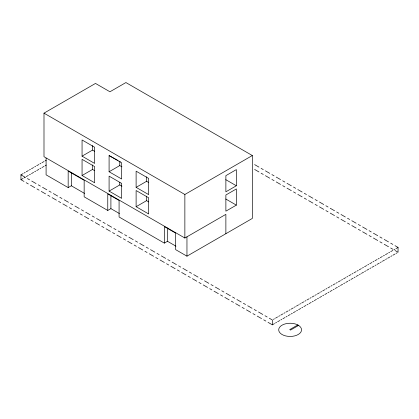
<?xml version="1.0" encoding="UTF-8"?>
<svg xmlns="http://www.w3.org/2000/svg" width="419" height="419" viewBox="0 0 419 419"><rect width="100%" height="100%" fill="white"/><g stroke="black" fill="none" stroke-linecap="round" stroke-linejoin="round"><path stroke-width="0.63" d="M225.878 233.702L225.878 214.35L184.863 238.029L43.995 156.701L43.995 113.156L95.49 83.428L109.946 91.777L125.91 82.559L252.322 155.538L252.322 218.435L186.958 256.171L175.645 249.64L175.645 233.132L164.332 226.6L164.332 243.109L119.08 216.984L119.08 200.476L107.767 193.945L107.767 210.453L84.156 196.82L84.156 180.311L68.171 171.083L68.171 187.592L46.09 174.843L46.09 158.073M24.003 181.443L20.95 179.683L20.95 174.843L23.118 173.592M24.166 172.989L25.213 172.382M26.261 171.78L28.356 170.57M29.403 169.962L30.451 169.36M31.498 168.752L33.593 167.548M34.641 166.94L35.688 166.338M36.736 165.73L38.831 164.52M39.878 163.918L40.926 163.31M41.973 162.708L44.068 161.498M45.116 160.891L46.163 160.288M20.95 179.683L23.118 178.431M24.166 177.824L25.213 177.221M26.261 176.619L28.356 175.409M29.403 174.802L30.451 174.199M31.498 173.592L33.593 172.382M34.641 171.78L35.688 171.172M36.736 170.57L38.831 169.36M39.878 168.752L40.926 168.15M41.973 167.548L44.068 166.338M45.116 165.73L46.163 165.128M82.061 156.151L94.631 163.405L94.631 147.231L82.061 139.972L82.061 156.151L92.536 150.102L94.72 151.364M109.087 155.575L121.657 162.834L121.657 179.007L109.087 171.753L109.087 155.575L118.038 160.503M82.061 175.503L94.631 182.757L94.631 166.584L82.061 159.325L82.061 175.503L92.536 169.454L94.72 170.716M68.171 187.592L71.314 185.779L84.544 193.416M109.087 171.753L119.771 165.584L121.955 166.846M109.087 191.106L121.657 198.365L121.657 183.396L109.087 176.137L109.087 191.106L119.771 184.936L121.955 186.198M136.112 187.356L148.682 194.615L148.682 178.436L136.112 171.177L136.112 187.356L146.587 181.307L148.771 182.569M107.767 210.453L110.909 208.636L119.394 213.538M136.112 206.708L148.682 213.968L148.682 197.789L136.112 190.53L136.112 206.708L146.587 200.659L148.771 201.921M43.995 113.156L184.863 194.484L252.322 155.538M236.353 185.769L225.878 191.818L225.878 175.645L236.353 169.595L236.353 185.769L225.789 179.672M164.332 243.109L167.474 241.297L175.959 246.194M236.353 205.127L225.878 211.171L225.878 194.997L236.353 188.948L236.353 205.127L225.789 199.025M273.398 319.383L274.445 318.78M275.493 318.173L277.588 316.963M278.635 316.361L279.683 315.758M280.73 315.151L282.825 313.941M283.873 313.339L284.92 312.731M285.968 312.129L288.062 310.919M289.11 310.311L290.158 309.709M291.205 309.102L293.3 307.892M294.348 307.289L295.395 306.687M296.443 306.079L298.538 304.87M299.585 304.267L300.633 303.66M301.68 303.057L303.775 301.848M304.823 301.24L305.87 300.638M306.918 300.03L309.013 298.82M310.06 298.218L311.108 297.61M312.155 297.008L314.25 295.798M315.298 295.196L316.345 294.588M317.393 293.986L319.488 292.776M320.535 292.169L321.583 291.566M322.63 290.959L324.725 289.749M325.773 289.147L326.82 288.539M327.868 287.937L329.963 286.727M331.01 286.125L332.058 285.517M333.105 284.915L335.2 283.705M336.248 283.097L337.295 282.495M338.343 281.887L340.438 280.678M341.485 280.075L342.533 279.468M343.58 278.865L345.675 277.656M346.723 277.053L347.77 276.446M348.818 275.843L350.913 274.634M351.96 274.026L353.008 273.424M354.055 272.816L356.15 271.606M357.198 271.004L358.245 270.396M359.293 269.794L361.388 268.584M362.435 267.982L363.483 267.374M364.53 266.772L366.625 265.562M367.673 264.955L368.72 264.352M369.768 263.745L371.863 262.535M372.91 261.933L373.958 261.325M375.005 260.723L377.1 259.513M378.148 258.905L379.195 258.303M380.243 257.701L382.338 256.491M383.385 255.883L384.433 255.281M385.48 254.673L387.575 253.464M388.623 252.861L389.67 252.254M390.718 251.651L392.813 250.442M393.86 249.834L394.908 249.232M395.955 248.629L398.05 247.419L398.05 252.254L394.997 250.494M268.029 322.337L272.35 324.83L274.518 323.578M275.566 322.97L276.613 322.368M277.661 321.761L279.756 320.551M280.803 319.948L281.851 319.341M282.898 318.739L284.993 317.529M286.041 316.921L287.088 316.319M288.136 315.711L290.231 314.501M291.278 313.899L292.326 313.297M293.373 312.689L295.468 311.479M296.516 310.877L297.563 310.269M298.611 309.667L300.706 308.457M301.753 307.85L302.801 307.247M303.848 306.64L305.943 305.43M306.991 304.828L308.038 304.22M309.086 303.618L311.181 302.408M312.228 301.806L313.276 301.198M314.323 300.596L316.418 299.386M317.466 298.778L318.513 298.176M319.561 297.569L321.656 296.359M322.703 295.756L323.751 295.149M324.798 294.547L326.893 293.337M327.941 292.734L328.988 292.127M330.036 291.524L332.131 290.315M333.178 289.707L334.226 289.105M335.273 288.497L337.368 287.287M338.416 286.685L339.463 286.077M340.511 285.475L342.606 284.265M343.653 283.663L344.701 283.055M345.748 282.453L347.843 281.243M348.891 280.636L349.938 280.033M350.986 279.426L353.081 278.216M354.128 277.614L355.176 277.006M356.223 276.404L358.318 275.194M359.366 274.592L360.413 273.984M361.461 273.382L363.556 272.172M364.603 271.564L365.651 270.962M366.698 270.355L368.793 269.145M369.841 268.542L370.888 267.935M371.936 267.332L374.031 266.123M375.078 265.515L376.126 264.913M377.173 264.31L379.268 263.101M380.316 262.493L381.363 261.891M382.411 261.283L384.506 260.073M385.553 259.471L386.601 258.863M387.648 258.261L389.743 257.051M390.791 256.444L391.838 255.841M392.886 255.239L394.981 254.029M396.028 253.422L397.076 252.819M297.778 324.961L289.723 329.612L290.529 330.078L298.585 325.427M254.626 164.615L258.947 167.108M261.105 168.354L263.268 169.601M265.426 170.847L269.742 173.34M271.905 174.587L274.063 175.833M276.221 177.08L280.541 179.573M282.699 180.819L284.862 182.066M287.02 183.313L291.341 185.811M293.499 187.057L295.657 188.304M297.82 189.55L302.136 192.043M304.299 193.29L306.457 194.536M308.614 195.783L312.935 198.276M315.093 199.523L317.256 200.769M319.414 202.016L323.735 204.509M325.893 205.755L328.051 207.007M330.214 208.253L334.53 210.747M336.693 211.993L338.851 213.24M341.008 214.486L345.329 216.979M347.487 218.226L349.645 219.472M351.808 220.719L356.124 223.212M358.287 224.458L360.445 225.705M362.603 226.951L366.924 229.444M369.081 230.696L371.244 231.943M373.402 233.189L377.723 235.682M379.881 236.929L382.039 238.175M384.202 239.422L388.518 241.915M390.681 243.161L392.839 244.408M394.997 245.654L398.05 247.419M254.626 169.449L258.947 171.947M261.105 173.194L263.268 174.44M265.426 175.687L269.742 178.18M271.905 179.426L274.063 180.673M276.221 181.919L280.541 184.412M282.699 185.659L284.862 186.905M287.02 188.152L291.341 190.645M293.499 191.892L295.657 193.138M297.82 194.39L302.136 196.883M304.299 198.129L306.457 199.376M308.614 200.622L312.935 203.115M315.093 204.362L317.256 205.609M319.414 206.855L323.735 209.348M325.893 210.595L328.051 211.841M330.214 213.088L334.53 215.581M336.693 216.827L338.851 218.079M341.008 219.326L345.329 221.819M347.487 223.065L349.645 224.312M351.808 225.558L356.124 228.051M358.287 229.298L360.445 230.544M362.603 231.791L366.924 234.284M369.081 235.53L371.244 236.777M373.402 238.023L377.723 240.516M379.881 241.768L382.039 243.015M384.202 244.261L388.518 246.754M390.681 248.001L392.839 249.247M119.132 161.132L120.227 161.765M20.95 174.843L25.271 177.337M27.429 178.583L29.587 179.835M31.75 181.081L36.065 183.574M38.229 184.821L40.386 186.067M42.544 187.314L46.865 189.807M49.023 191.054L51.186 192.3M53.344 193.547L57.665 196.04M59.823 197.286L61.981 198.533M64.138 199.779L68.459 202.272M70.617 203.524L72.78 204.771M74.938 206.017L79.259 208.51M81.417 209.757L83.575 211.003M85.738 212.25L90.054 214.743M92.217 215.989L94.375 217.236M96.532 218.482L100.853 220.975M103.011 222.222L105.174 223.468M107.332 224.715L111.653 227.213M113.811 228.46L115.969 229.706M118.132 230.953L122.448 233.446M124.611 234.692L126.768 235.939M128.926 237.185L133.247 239.678M135.405 240.925L137.568 242.172M139.726 243.418L144.042 245.911M146.205 247.158L148.363 248.404M150.521 249.651L154.841 252.149M156.999 253.395L159.162 254.642M161.32 255.889L165.641 258.382M167.799 259.628L169.957 260.875M172.12 262.121L176.436 264.614M178.599 265.861L180.757 267.107M182.914 268.354L187.235 270.847M189.393 272.093L191.556 273.345M193.714 274.592L198.035 277.085M200.193 278.331L202.351 279.578M204.514 280.824L208.83 283.317M210.993 284.564L213.151 285.81M215.308 287.057L219.629 289.55M221.787 290.796L223.945 292.043M226.108 293.29L230.424 295.783M232.587 297.034L234.745 298.281M236.903 299.527L241.224 302.02M243.381 303.267L245.544 304.513M247.702 305.76L252.023 308.253M254.181 309.5L256.339 310.746M258.502 311.993L262.818 314.486M264.981 315.732L267.139 316.979M269.297 318.225L272.35 319.99L272.35 324.83M26.161 182.694L28.319 183.941M30.482 185.188L34.798 187.681M36.961 188.927L39.119 190.174M41.277 191.42L45.598 193.913M47.756 195.16L49.919 196.406M52.076 197.653L56.397 200.146M58.555 201.392L60.713 202.639M62.876 203.885L67.192 206.384M69.355 207.63L71.513 208.877M73.671 210.123L77.992 212.616M80.149 213.863L82.307 215.109M84.47 216.356L88.786 218.849M90.949 220.095L93.107 221.342M95.265 222.589L99.586 225.082M101.744 226.328L103.907 227.575M106.065 228.826L110.386 231.319M112.543 232.566L114.701 233.812M116.864 235.059L121.18 237.552M123.343 238.799L125.501 240.045M127.659 241.292L131.98 243.785M134.138 245.031L136.301 246.278M138.459 247.524L142.779 250.017M144.937 251.264L147.095 252.516M149.258 253.762L153.574 256.255M155.732 257.502L157.895 258.748M160.053 259.995L164.374 262.488M166.532 263.734L168.689 264.981M170.852 266.227L175.168 268.72M177.331 269.967L179.489 271.213M181.647 272.46L185.968 274.953M188.126 276.205L190.289 277.451M192.447 278.698L196.768 281.191M198.925 282.437L201.083 283.684M203.246 284.93L207.562 287.424M209.725 288.67L211.883 289.917M214.041 291.163L218.362 293.656M220.52 294.903L222.683 296.149M224.841 297.396L229.162 299.894M231.319 301.141L233.477 302.387M235.635 303.634L239.956 306.127M242.114 307.373L244.277 308.62M246.435 309.866L250.756 312.359M252.914 313.606L255.071 314.852M257.235 316.099L261.55 318.592M263.713 319.838L265.871 321.085M186.958 236.819L186.958 256.171M184.863 194.484L184.863 238.029M167.474 227.962L167.474 241.297M146.587 176.776L146.587 181.307M146.587 196.129L146.587 200.659M119.771 161.703L119.771 165.584M119.771 182.333L119.771 184.936M110.909 195.301L110.909 208.636M92.536 145.571L92.536 150.102M92.536 164.924L92.536 169.454M71.314 172.445L71.314 185.779M298.208 325.181L297.087 324.61A11.428 6.599 0 0 0 278.97 328.417A11.428 6.599 0 0 0 292.603 336.289A11.428 6.599 0 0 0 299.192 325.83L298.208 325.181"/></g></svg>
